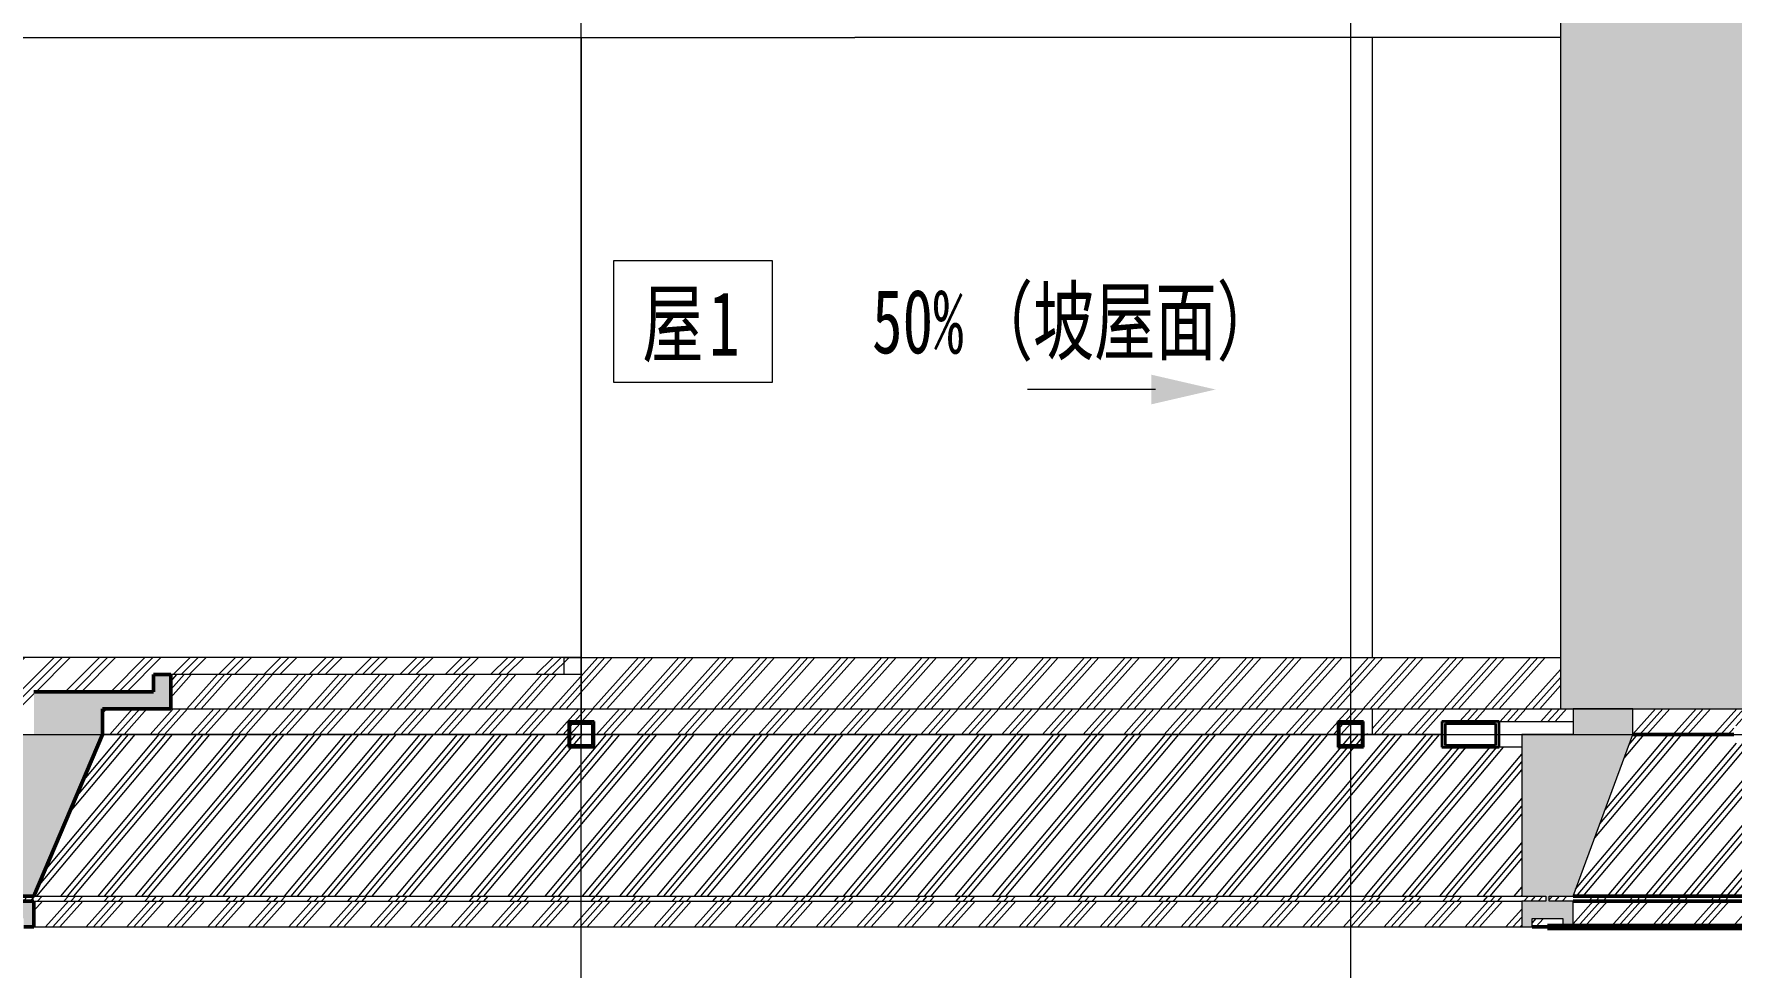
# Model space of a CAD drawing. Header units: millimetres. Extents: x 124696 to 347024, y 412631 to 564609.
# Drawn here: x 195972 to 205895, y 459493 to 464947 of the extents above; entities that cross this region are included whole.
import ezdxf

# ---------------------------------------------------------------- set-up
doc = ezdxf.new("R2010")
doc.units = ezdxf.units.MM
doc.header["$LTSCALE"] = 1500
doc.header["$MEASUREMENT"] = 0
for name, pattern in [('二层平面图$0$Aligning Line', [6.35, 3.175, -3.175]), ('二层平面图$0$虚线_6_3 mm', [9, 6, -3]), ('二层平面图$0$轴网线_12_3_3_3 mm', [21, 12, -3, 3, -3])]:
    doc.linetypes.add(name, pattern=pattern)
doc.layers.add('0-建筑底图', color=7, linetype='Continuous')
for name, color, linetype, lineweight in [('二层平面图$0$0-1', 7, 'Continuous', 5), ('二层平面图$0$A-FLOR-STRS', 51, 'Continuous', 9), ('二层平面图$0$A-LINE', 7, 'Continuous', 9), ('二层平面图$0$A-LINE-4', 7, '二层平面图$0$Aligning Line', 100), ('二层平面图$0$A-LINE-6', 7, '二层平面图$0$虚线_6_3 mm', 35), ('二层平面图$0$A-ROOF', 241, 'Continuous', 9), ('二层平面图$0$A-ROOF-2', 254, 'Continuous', 5), ('二层平面图$0$A-ROOF-3', 50, 'Continuous', 50), ('二层平面图$0$A-ROOF-GRID-1', 9, 'Continuous', 9), ('二层平面图$0$ANNO-DOTE-1', 10, '二层平面图$0$轴网线_12_3_3_3 mm', 15), ('二层平面图$0$ANNO-TEXT', 7, 'Continuous', 15), ('二层平面图$0$ANNO-TEXT-1', 1, 'Continuous', 15), ('二层平面图$0$FLOR', 91, 'Continuous', 9), ('二层平面图$0$FLOR-1', 8, 'Continuous', 9), ('二层平面图$0$FLOR-2', 91, 'Continuous', 50), ('二层平面图$0$FLOR-3', 9, 'Continuous', 9), ('二层平面图$0$FLOR-PATT', 99, 'Continuous', 9), ('二层平面图$0$S-BEAM', 4, 'Continuous', 9), ('二层平面图$0$S-BEAM-1', 7, 'Continuous', 9), ('二层平面图$0$S-BEAM-2', 130, 'Continuous', 35), ('二层平面图$0$S-COLU-1', 250, 'Continuous', 5), ('二层平面图$0$S-COLU-2', 130, 'Continuous', 35)]:
    doc.layers.add(name, color=color, linetype=linetype, lineweight=lineweight)
doc.styles.add('二层平面图$0$黑体', font='simhei.ttf', dxfattribs={"width": 0.7, "height": 375})
pattern_1 = [(45, (0, 0), (-132.5825, 132.5825), []), (45, (46.88, 0), (0, 265.16504), []), (45, (-46.88, 0), (0, 265.16504), [])]

# ---------------------------------------------------------------- blocks, each defined once
blk = doc.blocks.new('二层平面图$0$屋顶檐口1 - 屋顶檐口1-2761451-104-2F')
at = {"layer": '二层平面图$0$A-ROOF'}
blk.add_hatch(color=256, dxfattribs=at).paths.add_polyline_path([(59800, 3375), (59800, 3525), (59660, 3525), (59660, 3555), (59800, 3555), (60150, 4500), (60150, 4650), (59800, 4650), (59800, 4500), (59500, 4500), (59500, 3555), (59640, 3555), (59640, 3525), (59500, 3525), (59500, 3375), (59560, 3375), (59560, 3425), (59740, 3425), (59740, 3375)])
at = {"layer": '二层平面图$0$A-ROOF-GRID-1'}
h = blk.add_hatch(dxfattribs=at)
h.set_pattern_fill('FP_65', color=256, style=0, pattern_type=2)
h.set_pattern_definition([(48.19, (12550, 0), (-118.5865, 132.5819), []), (48.19, (12591.93, 0), (-0.0019, 265.165), []), (48.19, (12508.07, 0), (-0.0019, 265.165), [])])
h.paths.add_polyline_path([(60150, 4500), (60740, 4500), (60740, 4550), (60962.5, 4550), (60962.5, 4650), (60150, 4650)])
h = blk.add_hatch(dxfattribs=at)
h.set_pattern_fill('FP_61', color=256, style=0, pattern_type=2)
h.set_pattern_definition([(49.845, (11890.45, -4403.87), (-118.98097, 119.71406), []), (49.845, (11932.52, -4400.1), (-0.0015, 260.73173), []), (49.845, (11848.39, -4407.64), (-0.0015, 260.73173), [])])
h.paths.add_polyline_path([(59800, 3555), (63000, 3555), (63000, 4450), (60740, 4450), (60740, 4500), (60150, 4500), (60074.4, 4295.9)])
h = blk.add_hatch(dxfattribs=at)
h.set_pattern_fill('FP_62', color=256, style=0, pattern_type=2)
h.set_pattern_definition([(48.19, (12452, 0), (-118.5865, 132.5819), []), (48.19, (12493.93, 0), (-0.0019, 265.165), []), (48.19, (12410.07, 0), (-0.0019, 265.165), [])])
h.paths.add_polyline_path([(63000, 3525), (63000, 3555), (59660, 3555), (59660, 3525), (61045.4, 3525)])
h = blk.add_hatch(dxfattribs=at)
h.set_pattern_fill('FP_63', color=256, style=0, pattern_type=2)
h.set_pattern_definition([(48.19, (12480, 0), (-118.5865, 132.5819), []), (48.19, (12521.93, 0), (-0.0019, 265.165), []), (48.19, (12438.07, 0), (-0.0019, 265.165), [])])
h.paths.add_polyline_path([(61045.4, 3375), (63000, 3375), (63000, 3525), (59800, 3525), (59800, 3375)])
h = blk.add_hatch(dxfattribs=at)
h.set_pattern_fill('FP_64', color=256, style=0, pattern_type=2)
h.set_pattern_definition([(48.19, (12432, 0), (-118.5865, 132.5819), []), (48.19, (12473.93, 0), (-0.0019, 265.165), []), (48.19, (12390.07, 0), (-0.0019, 265.165), [])])
h.paths.add_polyline_path([(59710, 3375), (59740, 3375), (59740, 3425), (59560, 3425), (59560, 3375), (59664.7, 3375)])
at = {"layer": '二层平面图$0$A-ROOF-2'}
for p, q in [((60150, 4650), (59800, 4650)), ((59800, 4650), (59800, 4500)), ((60150, 4500), (60150, 4650)), ((59800, 4500), (59500, 4500)), ((59500, 4500), (59500, 3555)), ((59800, 3555), (60150, 4500)), ((59500, 3555), (59640, 3555)), ((59640, 3525), (59500, 3525)), ((59500, 3525), (59500, 3375)), ((59640, 3555), (59640, 3525)), ((59660, 3525), (59660, 3555)), ((59660, 3555), (59800, 3555)), ((59800, 3525), (59660, 3525)), ((59800, 3375), (59800, 3525)), ((59500, 3375), (59560, 3375)), ((59560, 3375), (59560, 3425)), ((59560, 3425), (59740, 3425)), ((59740, 3425), (59740, 3375)), ((59740, 3375), (59800, 3375))]:
    blk.add_line(p, q, dxfattribs=at)
at = {"layer": '二层平面图$0$A-ROOF-3'}
for p, q in [((60740, 4500), (60150, 4500)), ((59800, 3555), (63000, 3555)), ((59800, 3525), (63000, 3525)), ((59560, 3375), (59740, 3375)), ((59800, 3375), (63000, 3375))]:
    blk.add_line(p, q, dxfattribs=at)
blk = doc.blocks.new('二层平面图$0$SHS-Roof-center_rvt-1-104-2F')
at = {"layer": '二层平面图$0$A-ROOF'}
blk.add_hatch(color=256, dxfattribs=at).paths.add_polyline_path([(59726.7, 4650), (60800, 4650), (60800, 11250), (59726.7, 11250), (59726.7, 6182.2)])
at = {"layer": '二层平面图$0$A-ROOF-2'}
for p, q in [((59726.7, 11250), (59726.7, 4650)), ((59726.7, 4650), (60800, 4650))]:
    blk.add_line(p, q, dxfattribs=at)
at = {"layer": '二层平面图$0$A-ROOF'}
blk.add_blockref('二层平面图$0$屋顶檐口1 - 屋顶檐口1-2761451-104-2F', (0, 0), dxfattribs=at)
blk = doc.blocks.new('二层平面图$0$S-梁-钢-箱形1 - _-150x150x10x10-2196469-104-2F')
at = {"layer": '二层平面图$0$S-BEAM-1'}
h = blk.add_hatch(color=256, dxfattribs=at)
h.paths.add_polyline_path([(59367.7, 4425), (59367.7, 4575), (59032.3, 4575), (59032.3, 4425)])
h.paths.add_polyline_path([(59054.7, 4435), (59054.7, 4565), (59345.3, 4565), (59345.3, 4435)])
for p, q in [((59367.7, 4575), (59800, 4575)), ((59500, 4425), (59367.7, 4425))]:
    blk.add_line(p, q, dxfattribs=at)
at = {"layer": '二层平面图$0$S-BEAM-2'}
for p, q in [((59367.7, 4575), (59032.3, 4575)), ((59032.3, 4575), (59032.3, 4425)), ((59054.7, 4435), (59054.7, 4565)), ((59054.7, 4565), (59345.3, 4565)), ((59345.3, 4565), (59345.3, 4435)), ((59367.7, 4425), (59367.7, 4575)), ((59032.3, 4425), (59367.7, 4425)), ((59345.3, 4435), (59054.7, 4435))]:
    blk.add_line(p, q, dxfattribs=at)
blk = doc.blocks.new('二层平面图$0$S-梁-钢-工字形 - H-600x250x12x25-2242038-104-2F')
at = {"layer": '二层平面图$0$S-BEAM-1'}
for p, q in [((-1000, 125), (-800, 125)), ((-750, 125), (-650, 125)), ((1550, 125), (5175, 125)), ((5475.3, 125), (5625, 125)), ((5625, 125), (5625, 100))]:
    blk.add_line(p, q, dxfattribs=at)
blk = doc.blocks.new('二层平面图$0$SHS-Structure-Center_rvt-1-104-2F')
at = {"layer": '二层平面图$0$S-COLU-1'}
h = blk.add_hatch(color=256, dxfattribs=at)
h.paths.add_polyline_path([(54075, 4425), (54075, 4575), (53925, 4575), (53925, 4425)])
h.paths.add_polyline_path([(54065, 4435), (53935, 4435), (53935, 4565), (54065, 4565)])
h = blk.add_hatch(color=256, dxfattribs=at)
h.paths.add_polyline_path([(58575, 4425), (58575, 4575), (58425, 4575), (58425, 4425)])
h.paths.add_polyline_path([(58435, 4435), (58435, 4565), (58565, 4565), (58565, 4435)])
at = {"layer": '二层平面图$0$S-COLU-2'}
for p, q in [((54075, 4575), (53925, 4575)), ((53925, 4575), (53925, 4425)), ((53935, 4565), (54065, 4565)), ((53935, 4435), (53935, 4565)), ((54065, 4565), (54065, 4435)), ((54075, 4425), (54075, 4575)), ((58575, 4575), (58425, 4575)), ((58425, 4575), (58425, 4425)), ((58435, 4565), (58565, 4565)), ((58435, 4435), (58435, 4565)), ((58565, 4565), (58565, 4435)), ((58575, 4425), (58575, 4575)), ((53925, 4425), (54075, 4425)), ((54065, 4435), (53935, 4435)), ((58425, 4425), (58575, 4425)), ((58565, 4435), (58435, 4435))]:
    blk.add_line(p, q, dxfattribs=at)
at = {"layer": '二层平面图$0$S-BEAM', "rotation": 270}
blk.add_blockref('二层平面图$0$S-梁-钢-工字形 - H-600x250x12x25-2242038-104-2F', (58500, 10125), dxfattribs=at)
at = {"layer": '二层平面图$0$S-BEAM'}
blk.add_blockref('二层平面图$0$S-梁-钢-箱形1 - _-150x150x10x10-2196469-104-2F', (0, 0), dxfattribs=at)
blk = doc.blocks.new('二层平面图$0$楼板 斜檐口 - 楼板 斜檐口-3571289-104-2F')
at = {"layer": '二层平面图$0$FLOR-1'}
blk.add_hatch(color=256, dxfattribs=at).paths.add_polyline_path([(50800, 3374.9), (50800, 3524.9), (50660, 3524.9), (50660, 3554.9), (50800, 3554.9), (51200, 4499.9), (51200, 4649.9), (51600, 4649.9), (51600, 4850), (51500, 4850), (51500, 4749.9), (50800, 4749.9), (50800, 4499.9), (50500, 4499.9), (50500, 3554.9), (50640, 3554.9), (50640, 3524.9), (50500, 3524.9), (50500, 3374.9), (50560, 3374.9), (50560, 3424.9), (50740, 3424.9), (50740, 3374.9)])
at = {"layer": '二层平面图$0$FLOR-PATT'}
h = blk.add_hatch(dxfattribs=at)
h.set_pattern_fill('FP_47', color=256, style=0, pattern_type=2)
h.set_pattern_definition(pattern_1)
h.paths.add_polyline_path([(50800, 4650), (50800, 4749.9), (51500, 4749.9), (51500, 4850), (54000, 4850), (54000, 4950), (47400, 4950), (47400, 4850), (47300, 4850), (47300, 4800), (45475, 4800), (45475, 4650), (50000.4, 4650)])
h = blk.add_hatch(dxfattribs=at)
h.set_pattern_fill('FP_89', color=256, style=0, pattern_type=2)
h.set_pattern_definition([(48.19, (10840.02, 0), (-118.5865, 132.5819), []), (48.19, (10881.95, 0), (-0.0019, 265.165), []), (48.19, (10798.1, 0), (-0.0019, 265.165), [])])
h.paths.add_polyline_path([(59800, 4649.7), (59800, 4650), (59726.7, 4650), (59726.7, 4949.7), (54000, 4949.8), (54000, 4850), (51600, 4850), (51600, 4649.9), (59726.7, 4649.7)])
h = blk.add_hatch(dxfattribs=at)
h.set_pattern_fill('FP_47', color=256, style=0, pattern_type=2)
h.set_pattern_definition(pattern_1)
h.paths.add_polyline_path([(54000, 4850), (54000, 4949.8), (53900, 4949.8), (53900, 4850)])
h = blk.add_hatch(dxfattribs=at)
h.set_pattern_fill('FP_47', color=256, style=0, pattern_type=2)
h.set_pattern_definition(pattern_1)
h.paths.add_polyline_path([(49613, 4500), (49613, 4613), (49387, 4613), (49387, 4500), (49500, 4500)])
h.paths.add_polyline_path([(45858.6, 4500), (49375, 4500), (49375, 4625), (49625, 4625), (49625, 4500), (49920.5, 4500), (49920.5, 4625), (50800, 4625), (50800, 4650), (45475, 4650), (45475, 4500)])
h = blk.add_hatch(dxfattribs=at)
h.set_pattern_fill('FP_90', color=256, style=0, pattern_type=2)
h.set_pattern_definition([(48.19, (10760.02, 0), (-118.5865, 132.5819), []), (48.19, (10801.95, 0), (-0.0019, 265.165), []), (48.19, (10718.1, 0), (-0.0019, 265.165), [])])
h.paths.add_polyline_path([(59032.3, 4499.7), (59032.3, 4575), (59800, 4575), (59800, 4649.7), (58625, 4649.7), (58625, 4500), (58600, 4500), (58600, 4649.7), (51200, 4649.9), (51200, 4499.9), (53925, 4499.8), (53925, 4575), (54075, 4575), (54075, 4499.8), (58425, 4499.7), (58425, 4575), (58575, 4575), (58575, 4499.7), (58974.4, 4499.7)])
h.paths.add_polyline_path([(58565, 4499.7), (58565, 4565), (58435, 4565), (58435, 4499.7), (58499.7, 4499.7)])
h.paths.add_polyline_path([(54065, 4499.8), (54065, 4565), (53935, 4565), (53935, 4499.8), (54000, 4499.8)])
h = blk.add_hatch(dxfattribs=at)
h.set_pattern_fill('FP_85', color=256, style=0, pattern_type=2)
h.set_pattern_definition([(49.968, (10019.9, -4241.26), (-119.09787, 117.6457), []), (49.968, (10062, -4236.99), (-0.0014, 259.41845), []), (49.968, (9977.79, -4245.52), (-0.0014, 259.41845), [])])
h.paths.add_polyline_path([(59640, 3554.7), (59640, 3555), (59500, 3555), (59500, 4425), (59032.3, 4425), (59032.3, 4499.7), (58575, 4499.7), (58575, 4425), (58425, 4425), (58425, 4499.7), (54075, 4499.8), (54075, 4425), (53925, 4425), (53925, 4499.8), (51200, 4499.9), (50800, 3554.9), (59500, 3554.7)])
h.paths.add_polyline_path([(54065, 4435), (54065, 4499.8), (53935, 4499.8), (53935, 4435)])
h.paths.add_polyline_path([(58435, 4435), (58565, 4435), (58565, 4499.7), (58435, 4499.7)])
h = blk.add_hatch(dxfattribs=at)
h.set_pattern_fill('FP_86', color=256, style=0, pattern_type=2)
h.set_pattern_definition([(48.19, (10652.02, 0), (-118.5865, 132.5819), []), (48.19, (10693.95, 0), (-0.0019, 265.165), []), (48.19, (10610.1, 0), (-0.0019, 265.165), [])])
h.paths.add_polyline_path([(59500, 3524.7), (59500, 3525), (59640, 3525), (59640, 3554.7), (50660, 3554.9), (50660, 3524.9), (58284.1, 3524.7)])
h = blk.add_hatch(dxfattribs=at)
h.set_pattern_fill('FP_87', color=256, style=0, pattern_type=2)
h.set_pattern_definition([(48.19, (10680.02, 0), (-118.5865, 132.5819), []), (48.19, (10721.95, 0), (-0.0019, 265.165), []), (48.19, (10638.1, 0), (-0.0019, 265.165), [])])
h.paths.add_polyline_path([(62850, 3374.7), (62850, 3375), (59500, 3375), (59500, 3524.7), (50800, 3524.9), (50800, 3374.9), (61045.4, 3374.7)])
at = {"layer": '二层平面图$0$A-LINE'}
for p, q in [((54000, 4950), (47400, 4950)), ((53900, 4850), (53900, 4949.8)), ((53900, 4949.8), (54000, 4949.8)), ((54000, 4950), (54000, 4650)), ((54000, 4949.8), (59726.7, 4949.7)), ((54000, 4850), (51600, 4850)), ((51600, 4649.9), (59800, 4649.7)), ((54000, 4649.8), (54000, 4575)), ((54000, 4565), (54000, 4500)), ((50800, 3554.9), (59640.2, 3554.7)), ((50800, 3524.9), (59500.2, 3524.7)), ((50800, 3374.9), (62850, 3374.7))]:
    blk.add_line(p, q, dxfattribs=at)
at = {"layer": '二层平面图$0$FLOR'}
for p, q in [((54000, 4949.8), (54000, 4850)), ((53925, 4499.8), (51200, 4499.9)), ((54065, 4499.8), (53935, 4499.8)), ((58425, 4499.7), (54075, 4499.8)), ((58565, 4499.7), (58435, 4499.7)), ((59032.3, 4499.7), (58575, 4499.7))]:
    blk.add_line(p, q, dxfattribs=at)
at = {"layer": '二层平面图$0$FLOR-2'}
for p, q in [((51600, 4850), (51500, 4850)), ((51500, 4850), (51500, 4749.9)), ((51600, 4649.9), (51600, 4850)), ((51500, 4749.9), (50800, 4749.9)), ((51200, 4499.9), (51200, 4649.9)), ((51200, 4649.9), (51600, 4649.9)), ((50800, 3554.9), (51200, 4499.9)), ((50660, 3554.9), (50800, 3554.9)), ((50800, 3524.9), (50660, 3524.9)), ((50800, 3374.9), (50800, 3524.9)), ((50740, 3374.9), (50800, 3374.9))]:
    blk.add_line(p, q, dxfattribs=at)
blk = doc.blocks.new('二层平面图$0$符号排水箭头_实线 - 排水箭头-7034490-104-2F')
at = {"layer": '二层平面图$0$ANNO-TEXT'}
blk.add_hatch(color=256, dxfattribs=at).paths.add_polyline_path([(2.5, -0.577), (0, 0), (2.5, 0.577)])
blk.add_line((2.339, 0), (7.339, 0), dxfattribs=at)
blk = doc.blocks.new('二层平面图')
at = {"layer": '二层平面图$0$A-FLOR-STRS', "color": 8}
for p in [(54000, 8575), (59726.7, 8575)]:
    blk.add_line(p, (55599.4, 8575), dxfattribs=at)
at = {"layer": '二层平面图$0$A-LINE', "color": 8}
for p, q in [((47400, 8575), (54000, 8575)), ((54000, 4950), (59726.7, 4950))]:
    blk.add_line(p, q, dxfattribs=at)
at = {"layer": '二层平面图$0$A-LINE-4', "color": 8}
blk.add_line((59650, 3375), (96750, 3375), dxfattribs=at)
at = {"layer": '二层平面图$0$A-LINE-6', "color": 8}
blk.add_line((45775, 15075), (52275, 8575), dxfattribs=at)
at = {"layer": '二层平面图$0$ANNO-DOTE-1', "color": 8}
for p, q in [((54000, -6710.3), (54000, 106757.2)), ((58500, -6710.3), (58500, 106757.2)), ((-18896.2, 4500), (161528.2, 4500))]:
    blk.add_line(p, q, dxfattribs=at)
at = {"layer": '二层平面图$0$ANNO-TEXT-1', "color": 8, "flags": 128}
blk.add_lwpolyline([(54191.3, 7270.7), (55116.7, 7270.7), (55116.7, 6556.7), (54191.3, 6556.7)], close=True, dxfattribs=at)
at = {"layer": '二层平面图$0$FLOR-3', "color": 8}
blk.add_line((54000, 8575), (54000, 4950), dxfattribs=at)
at = {"layer": '二层平面图$0$0-1', "color": 8}
for name in ['二层平面图$0$SHS-Roof-center_rvt-1-104-2F', '二层平面图$0$SHS-Structure-Center_rvt-1-104-2F']:
    blk.add_blockref(name, (0, 0), dxfattribs=at)
at = {"layer": '二层平面图$0$A-LINE', "color": 8}
blk.add_blockref('二层平面图$0$楼板 斜檐口 - 楼板 斜檐口-3571289-104-2F', (0, 0), dxfattribs=at)
at = {"layer": '二层平面图$0$ANNO-TEXT', "color": 8, "xscale": 150, "yscale": 150, "zscale": 150, "rotation": 180}
blk.add_blockref('二层平面图$0$符号排水箭头_实线 - 排水箭头-7034490-104-2F', (57709.7, 6516.6), dxfattribs=at)
at = {"layer": '二层平面图$0$ANNO-TEXT', "color": 8, "char_height": 375, "attachment_point": 1, "style": '二层平面图$0$黑体'}
for s, insert, width in [('（坡屋面）', (56284, 7103.1), 2356.961), ('\\f黑体|b0|i0|c134|p49|;\\W.7;屋', (54358, 7090), 471.392), ('\\f黑体|b0|i0|c134|p49|;\\W.7;1', (54746.9, 7090), 235.696), ('50%', (55700.6, 7103.1), 707.088)]:
    blk.add_mtext(s, dxfattribs=dict(at, insert=insert, width=width))

msp = doc.modelspace()

# ---------------------------------------------------------------- block references
at = {"layer": '0-建筑底图'}
msp.add_blockref('二层平面图', (145171.7, 456352), dxfattribs=at)

doc.saveas('drawing.dxf')
